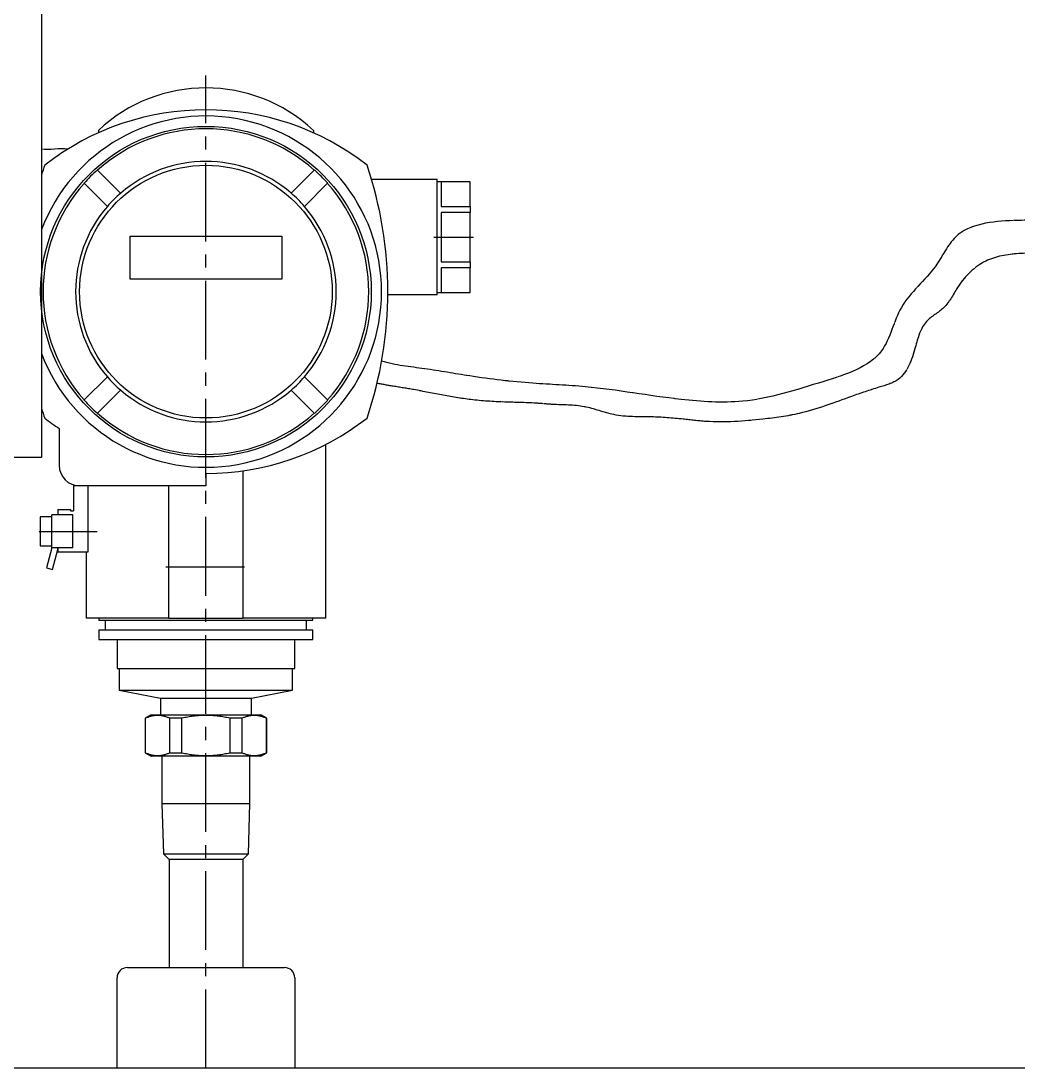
# Model space of a CAD drawing. Header units: millimetres. Extents: x -17263 to -7565, y 1486 to 4446.
# Drawn here: x -13180.7 to -12939.4, y 2304.3 to 2557.7 of the extents above; entities that cross this region are included whole.
import ezdxf

# ---------------------------------------------------------------- set-up
doc = ezdxf.new("R2010")
doc.units = ezdxf.units.MM
doc.linetypes.add('1 PULG', pattern=[10, 10, 0])
doc.linetypes.add('CENTER2', pattern=[28.575, 19.05, -3.175, 3.175, -3.175])
for name, color, linetype in [('Conductor nuevo', 1, '1 PULG'), ('TRDETAIL3', 7, 'Continuous'), ('TRMODEL1', 7, 'Continuous')]:
    doc.layers.add(name, color=color, linetype=linetype)

msp = doc.modelspace()

# ---------------------------------------------------------------- linework, layer by layer
for p, q in [((-13144.82, 2354.75), (-13144.82, 2328.6)), ((-13127.01, 2354.75), (-13127.01, 2328.6)), ((-13154.91, 2328.6), (-13116.91, 2328.6)), ((-13154.91, 2328.6), (-13152.41, 2328.6)), ((-13135.91, 2328.6), (-13127.01, 2328.6)), ((-12764.09, 2304.28), (-13290.88, 2304.28))]:
    msp.add_line(p, q)
msp.add_lwpolyline([(-13259.54, 2581.09), (-13175.68, 2581.09), (-13175.68, 2452.04), (-13259.54, 2452.04)], close=True)
for centre, start, end in [((-13154.91, 2326.1), 90, 180), ((-13116.91, 2326.1), 0, 90)]:
    msp.add_arc(centre, 2.5, start, end)
msp.add_open_spline([(-13169.4, 2526.6), (-13171.28, 2527.01), (-13173.83, 2526.27), (-13175.68, 2526.6)], degree=3)
at = {"layer": 'Conductor nuevo'}
for points, knots in [([(-12930.45, 2509.35), (-12933.73, 2509.42), (-12941.75, 2509.57), (-12954.42, 2508.23), (-12959.51, 2496.5), (-12968.69, 2489.75), (-12971.28, 2475.05), (-12988.35, 2469.92), (-13004.07, 2464.73), (-13023.9, 2466.02), (-13040.52, 2469.2), (-13057.69, 2469.89), (-13070.68, 2471.37), (-13082.79, 2473.62), (-13090.04, 2474.31), (-13093.4, 2475.34)], [0, 0, 0, 0, 10.082555, 24.622771, 33.104286, 46.136576, 57.667817, 73.50092, 93.745069, 108.610167, 131.972964, 144.676609, 160.071739, 171.136012, 181.692321, 181.692321, 181.692321, 181.692321]), ([(-12930.45, 2501.35), (-12933.37, 2501.45), (-12939.01, 2501.65), (-12947.83, 2500.22), (-12953.76, 2494.46), (-12956.62, 2488.05), (-12962.6, 2485.1), (-12964.33, 2478.05), (-12966.74, 2470.8), (-12973.79, 2468.85), (-12981.64, 2466.18), (-12990.82, 2462.58), (-13002.75, 2461.04), (-13012.19, 2460.29), (-13021.16, 2461.42), (-13028.56, 2462.02), (-13036.76, 2461.68), (-13044.37, 2464.87), (-13050.7, 2464.68), (-13056.91, 2465.3), (-13063.36, 2465.37), (-13071, 2465.8), (-13078.51, 2467.02), (-13084.88, 2468.36), (-13090.25, 2469.2), (-13093.21, 2469.71), (-13094.51, 2469.95)], [0, 0, 0, 0, 8.797484, 16.982564, 25.935003, 32.264435, 37.546702, 44.441185, 53.173776, 58.230156, 65.188131, 78.495643, 87.404145, 101.206846, 106.73542, 114.45668, 123.550163, 130.95599, 138.677113, 142.263483, 149.712229, 157.982208, 165.217733, 172.50011, 177.519322, 181.50575, 181.50575, 181.50575, 181.50575])]:
    msp.add_open_spline(points, degree=3, knots=knots, dxfattribs=at)
at = {"layer": 'TRDETAIL3', "color": 4, "linetype": 'CENTER2'}
for p, q in [((-13135.91, 2304.28), (-13135.91, 2544.45)), ((-13135.91, 2304.28), (-13135.91, 2544.45)), ((-13080.76, 2505.35), (-13071.16, 2505.35)), ((-13176.29, 2434.15), (-13162.21, 2434.15)), ((-13145.61, 2425.55), (-13126.22, 2425.55))]:
    msp.add_line(p, q, dxfattribs=at)
at = {"layer": 'TRMODEL1', "color": 7, "linetype": 'Continuous'}
for p, q in [((-13161.91, 2531.15), (-13161.91, 2530.58)), ((-13109.91, 2531.15), (-13109.91, 2530.58)), ((-13162.16, 2521.62), (-13162.12, 2521.57)), ((-13162.12, 2521.57), (-13156.54, 2515.99)), ((-13115.29, 2515.99), (-13109.71, 2521.57)), ((-13109.71, 2521.57), (-13109.67, 2521.62)), ((-13095.84, 2519.35), (-13079.96, 2519.35)), ((-13079.96, 2491.35), (-13079.96, 2519.35)), ((-13071.96, 2518.75), (-13079.96, 2518.75)), ((-13071.96, 2518.73), (-13078.96, 2518.73)), ((-13078.96, 2518.73), (-13078.96, 2512.76)), ((-13071.96, 2518.75), (-13071.96, 2518.73)), ((-13071.96, 2512.76), (-13071.96, 2518.73)), ((-13165.34, 2518.36), (-13165.38, 2518.4)), ((-13159.75, 2512.77), (-13165.34, 2518.36)), ((-13106.49, 2518.36), (-13112.08, 2512.77)), ((-13106.45, 2518.4), (-13106.49, 2518.36)), ((-13078.96, 2512.76), (-13071.96, 2512.76)), ((-13071.96, 2511.32), (-13078.96, 2511.32)), ((-13078.96, 2511.32), (-13078.96, 2499.39)), ((-13071.96, 2512.76), (-13071.96, 2511.32)), ((-13071.96, 2499.39), (-13071.96, 2511.32)), ((-13154.26, 2505.6), (-13117.57, 2505.6)), ((-13154.26, 2495.21), (-13154.26, 2505.6)), ((-13117.57, 2505.6), (-13117.57, 2495.21)), ((-13078.96, 2499.39), (-13071.96, 2499.39)), ((-13071.96, 2499.39), (-13071.96, 2497.94)), ((-13071.96, 2497.94), (-13078.96, 2497.94)), ((-13078.96, 2497.94), (-13078.96, 2491.98)), ((-13071.96, 2491.98), (-13071.96, 2497.94)), ((-13117.57, 2495.21), (-13154.26, 2495.21)), ((-13079.96, 2491.35), (-13091.92, 2491.35)), ((-13079.96, 2491.95), (-13071.96, 2491.95)), ((-13078.96, 2491.98), (-13071.96, 2491.98)), ((-13071.96, 2491.98), (-13071.96, 2491.95)), ((-13165.34, 2465.95), (-13159.75, 2471.53)), ((-13112.08, 2471.53), (-13106.49, 2465.95)), ((-13156.54, 2468.31), (-13162.12, 2462.73)), ((-13109.71, 2462.73), (-13115.29, 2468.31)), ((-13165.38, 2465.9), (-13165.34, 2465.95)), ((-13106.49, 2465.95), (-13106.45, 2465.9)), ((-13162.12, 2462.73), (-13162.16, 2462.68)), ((-13109.67, 2462.68), (-13109.71, 2462.73)), ((-13171.41, 2459.01), (-13171.41, 2450.15)), ((-13106.91, 2413.15), (-13106.91, 2455.17)), ((-13135.91, 2448.15), (-13135.91, 2445.15)), ((-13126.91, 2413.15), (-13126.91, 2448.79)), ((-13166.41, 2445.15), (-13167.91, 2445.15)), ((-13167.91, 2445.15), (-13167.91, 2439.15)), ((-13135.91, 2445.15), (-13166.41, 2445.15)), ((-13164.48, 2445.15), (-13164.48, 2429.15)), ((-13144.91, 2413.15), (-13144.91, 2445.15)), ((-13176.01, 2437.65), (-13176.01, 2430.65)), ((-13173.21, 2437.65), (-13176.01, 2437.65)), ((-13173.21, 2430.15), (-13173.21, 2438.15)), ((-13171.41, 2438.15), (-13173.21, 2438.15)), ((-13171.71, 2439.45), (-13171.71, 2438.15)), ((-13171.71, 2439.45), (-13168.71, 2439.45)), ((-13168.11, 2438.15), (-13171.41, 2438.15)), ((-13168.71, 2439.45), (-13168.71, 2439.15)), ((-13168.71, 2439.15), (-13167.91, 2439.15)), ((-13168.11, 2430.15), (-13168.11, 2438.15)), ((-13176.01, 2430.65), (-13173.21, 2430.65)), ((-13173.21, 2430.15), (-13174.51, 2425.32)), ((-13171.41, 2430.15), (-13173.21, 2430.15)), ((-13171.71, 2430.15), (-13171.71, 2429.15)), ((-13168.11, 2430.15), (-13171.41, 2430.15)), ((-13173.06, 2424.93), (-13171.77, 2429.76)), ((-13164.48, 2429.15), (-13171.71, 2429.15)), ((-13164.91, 2429.15), (-13164.91, 2413.15)), ((-13174.51, 2425.32), (-13173.06, 2424.93)), ((-13144.91, 2413.15), (-13164.91, 2413.15)), ((-13161.81, 2413.15), (-13161.81, 2412.63)), ((-13161.81, 2412.63), (-13110.01, 2412.63)), ((-13160.26, 2412.63), (-13160.26, 2410.29)), ((-13144.91, 2413.15), (-13140.91, 2413.15)), ((-13140.91, 2413.15), (-13130.91, 2413.15)), ((-13130.91, 2413.15), (-13126.91, 2413.15)), ((-13106.91, 2413.15), (-13126.91, 2413.15)), ((-13111.57, 2410.29), (-13111.57, 2412.63)), ((-13110.01, 2412.63), (-13110.01, 2413.15)), ((-13161.81, 2410.29), (-13110.01, 2410.29)), ((-13161.81, 2410.29), (-13161.81, 2407.95)), ((-13110.01, 2407.95), (-13110.01, 2410.29)), ((-13161.81, 2407.95), (-13110.01, 2407.95)), ((-13157.41, 2407.95), (-13157.41, 2400.93)), ((-13114.41, 2400.93), (-13114.41, 2407.95)), ((-13157.41, 2400.93), (-13114.41, 2400.93)), ((-13156.86, 2400.93), (-13156.86, 2395.75)), ((-13114.96, 2395.75), (-13114.96, 2400.93)), ((-13156.86, 2395.75), (-13114.96, 2395.75)), ((-13156.86, 2395.75), (-13146.91, 2393.75)), ((-13124.91, 2393.75), (-13114.96, 2395.75)), ((-13146.91, 2393.75), (-13124.91, 2393.75)), ((-13146.91, 2393.75), (-13146.91, 2389.75)), ((-13124.91, 2389.75), (-13124.91, 2393.75)), ((-13149.16, 2389.75), (-13150.61, 2388.91)), ((-13149.47, 2389.32), (-13149.64, 2389.26)), ((-13149.3, 2389.37), (-13149.47, 2389.32)), ((-13149.14, 2389.41), (-13149.3, 2389.37)), ((-13149.16, 2389.75), (-13122.66, 2389.75)), ((-13148.97, 2389.45), (-13149.14, 2389.41)), ((-13148.81, 2389.48), (-13148.97, 2389.45)), ((-13148.65, 2389.52), (-13148.81, 2389.48)), ((-13148.48, 2389.54), (-13148.65, 2389.52)), ((-13148.32, 2389.56), (-13148.48, 2389.54)), ((-13148.16, 2389.58), (-13148.32, 2389.56)), ((-13148, 2389.59), (-13148.16, 2389.58)), ((-13147.84, 2389.6), (-13148, 2389.59)), ((-13147.69, 2389.61), (-13147.84, 2389.6)), ((-13147.53, 2389.61), (-13147.69, 2389.61)), ((-13147.37, 2389.6), (-13147.53, 2389.61)), ((-13147.21, 2389.59), (-13147.37, 2389.6)), ((-13147.05, 2389.58), (-13147.21, 2389.59)), ((-13146.89, 2389.56), (-13147.05, 2389.58)), ((-13146.73, 2389.54), (-13146.89, 2389.56)), ((-13146.57, 2389.52), (-13146.73, 2389.54)), ((-13146.4, 2389.48), (-13146.57, 2389.52)), ((-13146.24, 2389.45), (-13146.4, 2389.48)), ((-13146.08, 2389.41), (-13146.24, 2389.45)), ((-13145.91, 2389.37), (-13146.08, 2389.41)), ((-13145.74, 2389.32), (-13145.91, 2389.37)), ((-13145.57, 2389.26), (-13145.74, 2389.32)), ((-13139.64, 2389.32), (-13139.98, 2389.26)), ((-13139.31, 2389.37), (-13139.64, 2389.32)), ((-13138.98, 2389.41), (-13139.31, 2389.37)), ((-13138.65, 2389.45), (-13138.98, 2389.41)), ((-13138.32, 2389.48), (-13138.65, 2389.45)), ((-13138, 2389.52), (-13138.32, 2389.48)), ((-13137.67, 2389.54), (-13138, 2389.52)), ((-13137.35, 2389.56), (-13137.67, 2389.54)), ((-13137.03, 2389.58), (-13137.35, 2389.56)), ((-13136.71, 2389.59), (-13137.03, 2389.58)), ((-13136.39, 2389.6), (-13136.71, 2389.59)), ((-13136.07, 2389.61), (-13136.39, 2389.6)), ((-13135.76, 2389.61), (-13136.07, 2389.61)), ((-13135.44, 2389.6), (-13135.76, 2389.61)), ((-13135.12, 2389.59), (-13135.44, 2389.6)), ((-13134.8, 2389.58), (-13135.12, 2389.59)), ((-13134.48, 2389.56), (-13134.8, 2389.58)), ((-13134.16, 2389.54), (-13134.48, 2389.56)), ((-13133.83, 2389.52), (-13134.16, 2389.54)), ((-13133.51, 2389.48), (-13133.83, 2389.52)), ((-13133.18, 2389.45), (-13133.51, 2389.48)), ((-13132.85, 2389.41), (-13133.18, 2389.45)), ((-13132.52, 2389.37), (-13132.85, 2389.41)), ((-13132.19, 2389.32), (-13132.52, 2389.37)), ((-13131.85, 2389.26), (-13132.19, 2389.32)), ((-13126.09, 2389.32), (-13126.26, 2389.26)), ((-13125.92, 2389.37), (-13126.09, 2389.32)), ((-13125.75, 2389.41), (-13125.92, 2389.37)), ((-13125.59, 2389.45), (-13125.75, 2389.41)), ((-13125.43, 2389.48), (-13125.59, 2389.45)), ((-13125.26, 2389.52), (-13125.43, 2389.48)), ((-13125.1, 2389.54), (-13125.26, 2389.52)), ((-13124.94, 2389.56), (-13125.1, 2389.54)), ((-13124.78, 2389.58), (-13124.94, 2389.56)), ((-13124.62, 2389.59), (-13124.78, 2389.58)), ((-13124.46, 2389.6), (-13124.62, 2389.59)), ((-13124.3, 2389.61), (-13124.46, 2389.6)), ((-13124.14, 2389.61), (-13124.3, 2389.61)), ((-13123.98, 2389.6), (-13124.14, 2389.61)), ((-13123.83, 2389.59), (-13123.98, 2389.6)), ((-13123.67, 2389.58), (-13123.83, 2389.59)), ((-13123.51, 2389.56), (-13123.67, 2389.58)), ((-13123.34, 2389.54), (-13123.51, 2389.56)), ((-13123.18, 2389.52), (-13123.34, 2389.54)), ((-13123.02, 2389.48), (-13123.18, 2389.52)), ((-13122.86, 2389.45), (-13123.02, 2389.48)), ((-13122.69, 2389.41), (-13122.86, 2389.45)), ((-13122.53, 2389.37), (-13122.69, 2389.41)), ((-13121.21, 2388.91), (-13122.66, 2389.75)), ((-13122.36, 2389.32), (-13122.53, 2389.37)), ((-13122.19, 2389.26), (-13122.36, 2389.32)), ((-13150.51, 2388.91), (-13150.61, 2388.91)), ((-13150.61, 2388.91), (-13150.61, 2380.59)), ((-13150.33, 2388.99), (-13150.51, 2388.91)), ((-13150.51, 2380.59), (-13150.51, 2388.91)), ((-13150.16, 2389.07), (-13150.33, 2388.99)), ((-13149.98, 2389.14), (-13150.16, 2389.07)), ((-13149.81, 2389.2), (-13149.98, 2389.14)), ((-13149.64, 2389.26), (-13149.81, 2389.2)), ((-13145.4, 2389.2), (-13145.57, 2389.26)), ((-13145.23, 2389.14), (-13145.4, 2389.2)), ((-13145.05, 2389.07), (-13145.23, 2389.14)), ((-13144.88, 2388.99), (-13145.05, 2389.07)), ((-13144.7, 2388.91), (-13144.88, 2388.99)), ((-13141.73, 2388.91), (-13144.7, 2388.91)), ((-13144.7, 2388.91), (-13144.7, 2380.59)), ((-13141.37, 2388.99), (-13141.73, 2388.91)), ((-13141.73, 2380.59), (-13141.73, 2388.91)), ((-13141.02, 2389.07), (-13141.37, 2388.99)), ((-13140.67, 2389.14), (-13141.02, 2389.07)), ((-13140.32, 2389.2), (-13140.67, 2389.14)), ((-13139.98, 2389.26), (-13140.32, 2389.2)), ((-13131.51, 2389.2), (-13131.85, 2389.26)), ((-13131.16, 2389.14), (-13131.51, 2389.2)), ((-13130.81, 2389.07), (-13131.16, 2389.14)), ((-13130.46, 2388.99), (-13130.81, 2389.07)), ((-13130.1, 2388.91), (-13130.46, 2388.99)), ((-13127.13, 2388.91), (-13130.1, 2388.91)), ((-13130.1, 2388.91), (-13130.1, 2380.59)), ((-13126.95, 2388.99), (-13127.13, 2388.91)), ((-13127.13, 2380.59), (-13127.13, 2388.91)), ((-13126.78, 2389.07), (-13126.95, 2388.99)), ((-13126.6, 2389.14), (-13126.78, 2389.07)), ((-13126.43, 2389.2), (-13126.6, 2389.14)), ((-13126.26, 2389.26), (-13126.43, 2389.2)), ((-13122.02, 2389.2), (-13122.19, 2389.26)), ((-13121.85, 2389.14), (-13122.02, 2389.2)), ((-13121.67, 2389.07), (-13121.85, 2389.14)), ((-13121.49, 2388.99), (-13121.67, 2389.07)), ((-13121.31, 2388.91), (-13121.49, 2388.99)), ((-13121.21, 2388.91), (-13121.31, 2388.91)), ((-13121.31, 2388.91), (-13121.31, 2380.59)), ((-13121.21, 2380.59), (-13121.21, 2388.91)), ((-13150.61, 2380.59), (-13150.51, 2380.59)), ((-13150.61, 2380.59), (-13149.16, 2379.75)), ((-13150.51, 2380.59), (-13150.33, 2380.51)), ((-13150.33, 2380.51), (-13150.16, 2380.43)), ((-13150.16, 2380.43), (-13149.98, 2380.37)), ((-13149.98, 2380.37), (-13149.81, 2380.3)), ((-13149.81, 2380.3), (-13149.64, 2380.24)), ((-13149.64, 2380.24), (-13149.47, 2380.19)), ((-13149.47, 2380.19), (-13149.3, 2380.14)), ((-13149.3, 2380.14), (-13149.14, 2380.09)), ((-13122.66, 2379.75), (-13149.16, 2379.75)), ((-13149.14, 2380.09), (-13148.97, 2380.05)), ((-13148.97, 2380.05), (-13148.81, 2380.02)), ((-13148.81, 2380.02), (-13148.65, 2379.99)), ((-13148.65, 2379.99), (-13148.48, 2379.96)), ((-13148.48, 2379.96), (-13148.32, 2379.94)), ((-13148.32, 2379.94), (-13148.16, 2379.92)), ((-13148.16, 2379.92), (-13148, 2379.91)), ((-13148, 2379.91), (-13147.84, 2379.9)), ((-13147.84, 2379.9), (-13147.69, 2379.9)), ((-13147.69, 2379.9), (-13147.53, 2379.9)), ((-13147.53, 2379.9), (-13147.37, 2379.9)), ((-13147.37, 2379.9), (-13147.21, 2379.91)), ((-13147.21, 2379.91), (-13147.05, 2379.92)), ((-13147.05, 2379.92), (-13146.89, 2379.94)), ((-13146.89, 2379.94), (-13146.73, 2379.96)), ((-13146.73, 2379.96), (-13146.57, 2379.99)), ((-13146.58, 2379.75), (-13146.58, 2368.31)), ((-13146.57, 2379.99), (-13146.4, 2380.02)), ((-13146.4, 2380.02), (-13146.24, 2380.05)), ((-13146.24, 2380.05), (-13146.08, 2380.09)), ((-13146.08, 2380.09), (-13145.91, 2380.14)), ((-13145.91, 2380.14), (-13145.74, 2380.19)), ((-13145.74, 2380.19), (-13145.57, 2380.24)), ((-13145.57, 2380.24), (-13145.4, 2380.3)), ((-13145.4, 2380.3), (-13145.23, 2380.37)), ((-13145.23, 2380.37), (-13145.05, 2380.43)), ((-13145.05, 2380.43), (-13144.88, 2380.51)), ((-13144.88, 2380.51), (-13144.7, 2380.59)), ((-13144.7, 2380.59), (-13141.73, 2380.59)), ((-13141.73, 2380.59), (-13141.37, 2380.51)), ((-13141.37, 2380.51), (-13141.02, 2380.43)), ((-13141.02, 2380.43), (-13140.67, 2380.37)), ((-13140.67, 2380.37), (-13140.32, 2380.3)), ((-13140.32, 2380.3), (-13139.98, 2380.24)), ((-13139.98, 2380.24), (-13139.64, 2380.19)), ((-13139.64, 2380.19), (-13139.31, 2380.14)), ((-13139.31, 2380.14), (-13138.98, 2380.09)), ((-13138.98, 2380.09), (-13138.65, 2380.05)), ((-13138.65, 2380.05), (-13138.32, 2380.02)), ((-13138.32, 2380.02), (-13138, 2379.99)), ((-13138, 2379.99), (-13137.67, 2379.96)), ((-13137.67, 2379.96), (-13137.35, 2379.94)), ((-13137.35, 2379.94), (-13137.03, 2379.92)), ((-13137.03, 2379.92), (-13136.71, 2379.91)), ((-13136.71, 2379.91), (-13136.39, 2379.9)), ((-13136.39, 2379.9), (-13136.07, 2379.9)), ((-13136.07, 2379.9), (-13135.76, 2379.9)), ((-13135.76, 2379.9), (-13135.44, 2379.9)), ((-13135.44, 2379.9), (-13135.12, 2379.91)), ((-13135.12, 2379.91), (-13134.8, 2379.92)), ((-13134.8, 2379.92), (-13134.48, 2379.94)), ((-13134.48, 2379.94), (-13134.16, 2379.96)), ((-13134.16, 2379.96), (-13133.83, 2379.99)), ((-13133.83, 2379.99), (-13133.51, 2380.02)), ((-13133.51, 2380.02), (-13133.18, 2380.05)), ((-13133.18, 2380.05), (-13132.85, 2380.09)), ((-13132.85, 2380.09), (-13132.52, 2380.14)), ((-13132.52, 2380.14), (-13132.19, 2380.19)), ((-13132.19, 2380.19), (-13131.85, 2380.24)), ((-13131.85, 2380.24), (-13131.51, 2380.3)), ((-13131.51, 2380.3), (-13131.16, 2380.37)), ((-13131.16, 2380.37), (-13130.81, 2380.43)), ((-13130.81, 2380.43), (-13130.46, 2380.51)), ((-13130.46, 2380.51), (-13130.1, 2380.59)), ((-13130.1, 2380.59), (-13127.13, 2380.59)), ((-13127.13, 2380.59), (-13126.95, 2380.51)), ((-13126.95, 2380.51), (-13126.78, 2380.43)), ((-13126.78, 2380.43), (-13126.6, 2380.37)), ((-13126.6, 2380.37), (-13126.43, 2380.3)), ((-13126.43, 2380.3), (-13126.26, 2380.24)), ((-13126.26, 2380.24), (-13126.09, 2380.19)), ((-13126.09, 2380.19), (-13125.92, 2380.14)), ((-13125.92, 2380.14), (-13125.75, 2380.09)), ((-13125.75, 2380.09), (-13125.59, 2380.05)), ((-13125.59, 2380.05), (-13125.43, 2380.02)), ((-13125.43, 2380.02), (-13125.26, 2379.99)), ((-13125.26, 2379.99), (-13125.1, 2379.96)), ((-13125.25, 2368.31), (-13125.25, 2379.75)), ((-13125.1, 2379.96), (-13124.94, 2379.94)), ((-13124.94, 2379.94), (-13124.78, 2379.92)), ((-13124.78, 2379.92), (-13124.62, 2379.91)), ((-13124.62, 2379.91), (-13124.46, 2379.9)), ((-13124.46, 2379.9), (-13124.3, 2379.9)), ((-13124.3, 2379.9), (-13124.14, 2379.9)), ((-13124.14, 2379.9), (-13123.98, 2379.9)), ((-13123.98, 2379.9), (-13123.83, 2379.91)), ((-13123.83, 2379.91), (-13123.67, 2379.92)), ((-13123.67, 2379.92), (-13123.51, 2379.94)), ((-13123.51, 2379.94), (-13123.34, 2379.96)), ((-13123.34, 2379.96), (-13123.18, 2379.99)), ((-13123.18, 2379.99), (-13123.02, 2380.02)), ((-13123.02, 2380.02), (-13122.86, 2380.05)), ((-13122.86, 2380.05), (-13122.69, 2380.09)), ((-13122.69, 2380.09), (-13122.53, 2380.14)), ((-13122.66, 2379.75), (-13121.21, 2380.59)), ((-13122.53, 2380.14), (-13122.36, 2380.19)), ((-13122.36, 2380.19), (-13122.19, 2380.24)), ((-13122.19, 2380.24), (-13122.02, 2380.3)), ((-13122.02, 2380.3), (-13121.85, 2380.37)), ((-13121.85, 2380.37), (-13121.67, 2380.43)), ((-13121.67, 2380.43), (-13121.49, 2380.51)), ((-13121.49, 2380.51), (-13121.31, 2380.59)), ((-13121.31, 2380.59), (-13121.21, 2380.59)), ((-13146.58, 2368.31), (-13125.25, 2368.31)), ((-13146.58, 2368.31), (-13146.2, 2356.13)), ((-13125.63, 2356.13), (-13125.25, 2368.31)), ((-13146.2, 2356.13), (-13125.63, 2356.13)), ((-13146.2, 2356.13), (-13144.82, 2354.75)), ((-13127.01, 2354.75), (-13144.82, 2354.75)), ((-13127.01, 2354.75), (-13125.63, 2356.13)), ((-13157.41, 2304.28), (-13157.41, 2326.1)), ((-13114.41, 2326.1), (-13114.41, 2304.28))]:
    msp.add_line(p, q, dxfattribs=at)
for radius in [40, 30.57]:
    msp.add_circle((-13135.91, 2492.15), radius, dxfattribs=at)
for centre, radius, start, end in [((-13135.91, 2503.49), 37.97, 46.7776, 133.2224), ((-13135.91, 2492.15), 42.5, 200.674, 159.326), ((-13135.91, 2472.7), 63.45, 52.0756, 127.9244), ((-13135.91, 2492.15), 39.4, 48.3102, 131.6898), ((-13135.91, 2492.15), 31.52, 49.139, 130.861), ((-13083.78, 2492.15), 96.14, 161.4399, 162.9265), ((-13135.91, 2492.15), 39.46, 131.6951, 138.3049), ((-13135.91, 2492.15), 39.46, 41.6951, 48.3049), ((-13188.05, 2492.15), 96.14, 341.4399, 18.5601), ((-13135.91, 2492.15), 39.4, 138.3102, 221.6898), ((-13135.91, 2492.15), 31.52, 130.861, 139.139), ((-13135.91, 2492.15), 31.52, 40.861, 49.139), ((-13135.91, 2492.15), 39.4, 318.3102, 41.6898), ((-13135.91, 2492.15), 31.52, 139.139, 220.861), ((-13135.91, 2492.15), 31.52, 319.139, 40.861), ((-13135.91, 2492.15), 31.52, 220.861, 229.139), ((-13135.91, 2492.15), 31.52, 310.861, 319.139), ((-13135.91, 2492.15), 31.52, 229.139, 310.861), ((-13135.91, 2492.15), 39.46, 221.6951, 228.3049), ((-13135.91, 2492.15), 39.46, 311.6951, 318.3049), ((-13083.78, 2492.15), 96.14, 197.0735, 198.5601), ((-13135.91, 2511.61), 63.45, 232.0756, 235.9813), ((-13135.91, 2492.15), 39.4, 228.3102, 311.6898), ((-13135.91, 2511.61), 63.45, 270, 307.9244), ((-13166.41, 2450.15), 5, 180, 270), ((-13173.21, 2430.15), 1.5, 345, 0)]:
    msp.add_arc(centre, radius, start, end, dxfattribs=at)

doc.saveas('drawing.dxf')
